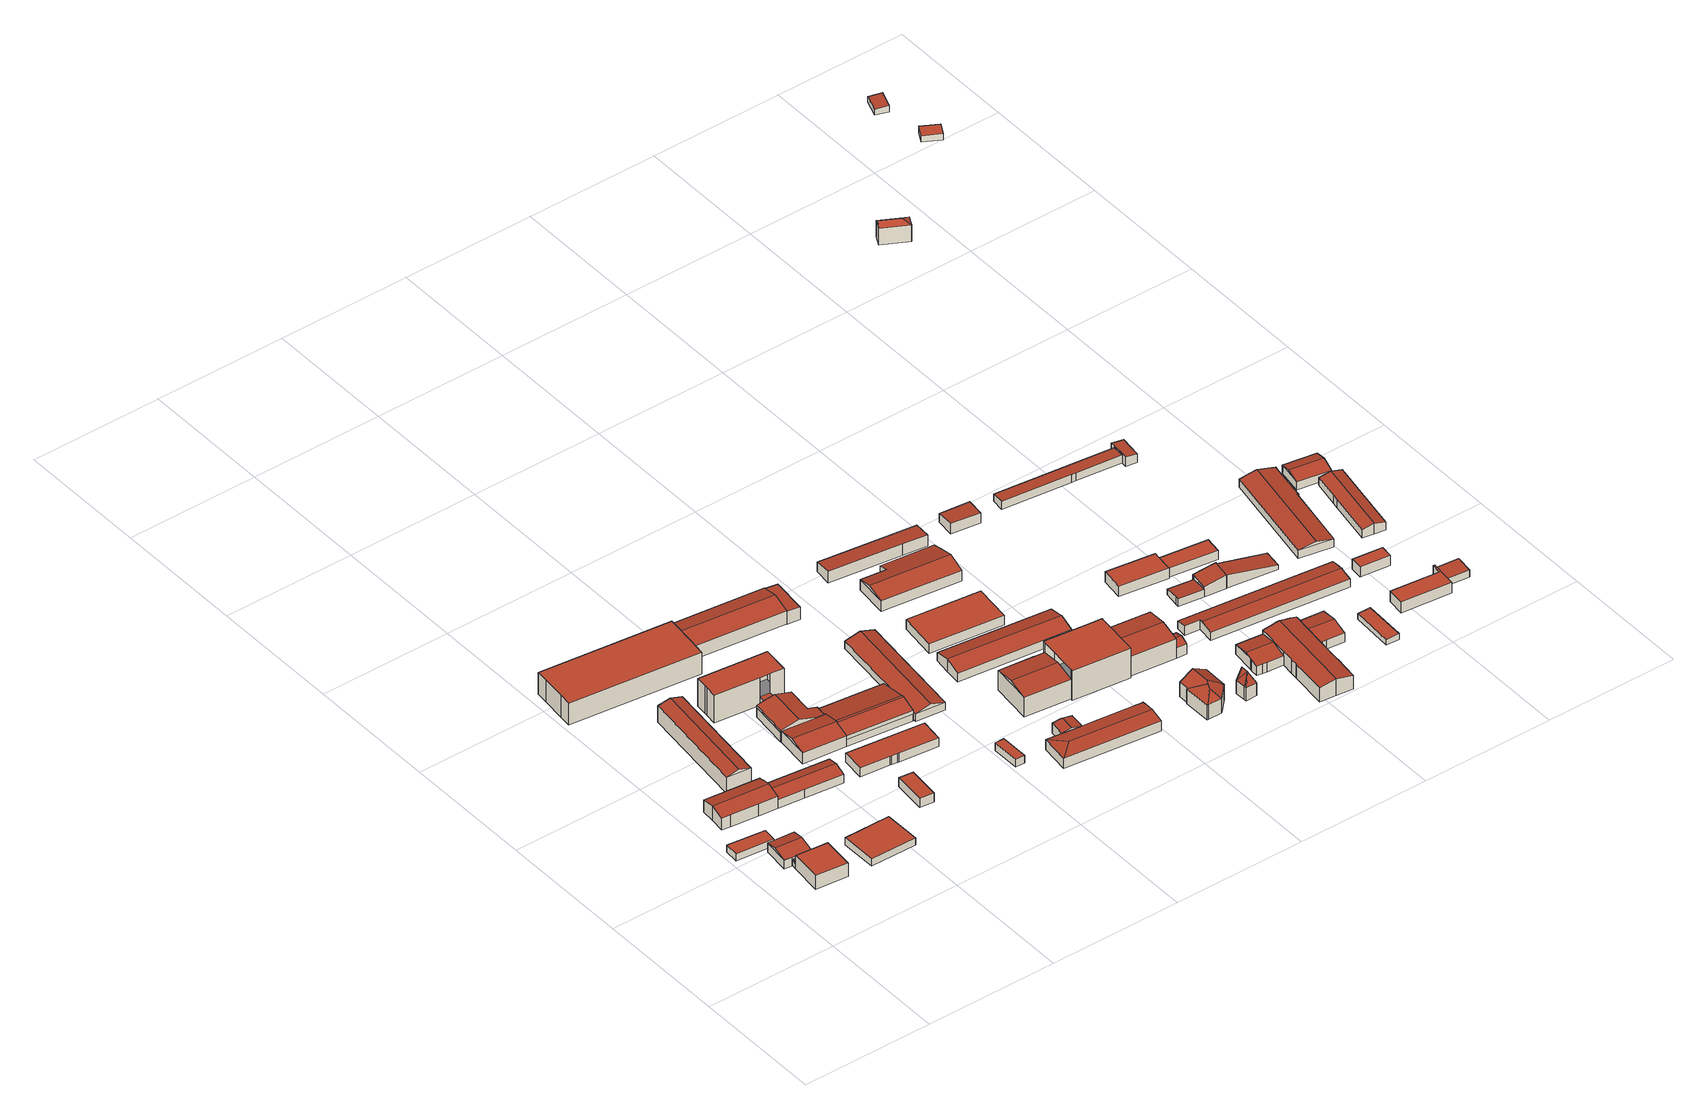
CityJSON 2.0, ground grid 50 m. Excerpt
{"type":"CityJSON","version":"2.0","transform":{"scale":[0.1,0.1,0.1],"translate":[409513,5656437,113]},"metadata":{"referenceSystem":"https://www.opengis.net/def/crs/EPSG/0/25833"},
"CityObjects":{
"building1":{"type":"Building","attributes":{"Dachtyp_tdc":"tdcPolyFlatRoof","Gemeindeschluessel":14612000,"Dachneigung":0,"QualitaetDacherkennung":76,"Geometrietyp2DReferenz":"3000","measuredHeight":2.91,"function":"31001_2000","roofType":"1000"},"geometry":[{"type":"Solid","lod":"2","boundaries":[[[[0,1,2,3]],[[1,4,5,2]],[[4,6,7,5]],[[6,0,3,7]],[[6,4,1,0]],[[3,2,5,7]]]],"semantics":{"surfaces":[{"type":"WallSurface"},{"type":"RoofSurface"},{"type":"GroundSurface"}],"values":[[0,0,0,0,1,2]]}}]},
"building2":{"type":"Building","attributes":{"Dachtyp_tdc":"tdcPolyFlatRoof","Gemeindeschluessel":14612000,"Dachneigung":0,"QualitaetDacherkennung":90,"Geometrietyp2DReferenz":"3000","measuredHeight":5.68,"function":"31001_2000","roofType":"1000"},"geometry":[{"type":"Solid","lod":"2","boundaries":[[[[8,9,10,11]],[[9,12,13,10]],[[12,14,15,13]],[[14,16,17,15]],[[16,8,11,17]],[[16,14,12,9,8]],[[11,10,13,15,17]]]],"semantics":{"surfaces":[{"type":"WallSurface"},{"type":"RoofSurface"},{"type":"GroundSurface"}],"values":[[0,0,0,0,0,1,2]]}}]},
"building3":{"type":"Building","attributes":{"Dachtyp_tdc":"tdcFreeFormRoof","Gemeindeschluessel":14612000,"Dachneigung":13.25,"QualitaetDacherkennung":85,"Geometrietyp2DReferenz":"3000","measuredHeight":4.83,"function":"31001_2000","roofType":"5000"},"geometry":[{"type":"Solid","lod":"2","boundaries":[[[[18,19,20,21]],[[19,22,23,20]],[[22,24,25,23]],[[24,26,27,25]],[[26,18,21,27]],[[28,29,30,31,18]],[[32,33,29,28]],[[24,33,32,26]],[[22,30,29,33,24]],[[26,32,28,18]],[[19,31,30,22]],[[18,31,19]],[[21,20,23,25,27]]]],"semantics":{"surfaces":[{"type":"WallSurface"},{"type":"RoofSurface"},{"type":"GroundSurface"}],"values":[[0,0,0,0,0,1,1,0,0,0,0,0,2]]}}]},
"building4":{"type":"Building","attributes":{"Dachtyp_tdc":"tdcFreeFormRoof","Gemeindeschluessel":14612000,"Dachneigung":64.39,"QualitaetDacherkennung":9,"Geometrietyp2DReferenz":"3000","measuredHeight":3,"function":"31001_2000","roofType":"5000"},"geometry":[{"type":"Solid","lod":"2","boundaries":[[[[34,35,13,36]],[[35,37,10,13]],[[37,38,39,10]],[[38,40,41,39]],[[40,34,36,41]],[[35,42,43,37]],[[42,34,40,38,43]],[[35,34,42]],[[38,37,43]],[[36,13,10,39,41]]]],"semantics":{"surfaces":[{"type":"WallSurface"},{"type":"RoofSurface"},{"type":"GroundSurface"}],"values":[[0,0,0,0,0,1,1,0,0,2]]}}]},
"building5":{"type":"Building","attributes":{"Dachtyp_tdc":"tdcPolyFlatRoof","Gemeindeschluessel":14612000,"Dachneigung":0,"QualitaetDacherkennung":25,"Geometrietyp2DReferenz":"3000","measuredHeight":3,"function":"31001_2000","roofType":"1000"},"geometry":[{"type":"Solid","lod":"2","boundaries":[[[[44,45,46,47]],[[45,48,49,46]],[[48,50,51,49]],[[50,44,47,51]],[[50,48,45,44]],[[47,46,49,51]]]],"semantics":{"surfaces":[{"type":"WallSurface"},{"type":"RoofSurface"},{"type":"GroundSurface"}],"values":[[0,0,0,0,1,2]]}}]},
"building6":{"type":"Building","attributes":{"Gemeindeschluessel":14612000,"Geometrietyp2DReferenz":"3000","function":"31001_2000","roofType":"9999"},"children":["building6-1","building6-2"]},
"building6-1":{"type":"BuildingPart","attributes":{"Dachtyp_tdc":"tdcGableRoof","Dachneigung":12.94,"QualitaetDacherkennung":92,"Geometrietyp2DReferenz":"3000","measuredHeight":6.08,"roofType":"3100"},"parents":["building6"],"geometry":[{"type":"MultiSurface","lod":"2","boundaries":[[[52,53,54,55]],[[53,56,57,54]],[[56,58,59,57]],[[58,60,61,59]],[[60,62,63,61]],[[62,64,65,66,63]],[[67,68,69,70,71]],[[68,52,55,69]],[[72,64,62,60,58,56]],[[56,53,52,68,67,72]],[[55,54,57,59,61,63,66,73,74,70,69]]],"semantics":{"surfaces":[{"type":"WallSurface"},{"type":"RoofSurface"},{"type":"GroundSurface"}],"values":[0,0,0,0,0,0,0,0,1,1,2]}}]},
"building6-2":{"type":"BuildingPart","attributes":{"Dachtyp_tdc":"tdcGableRoof","Dachneigung":14.27,"QualitaetDacherkennung":84,"Geometrietyp2DReferenz":"3000","measuredHeight":4.67,"roofType":"3100"},"parents":["building6"],"geometry":[{"type":"MultiSurface","lod":"2","boundaries":[[[65,75,76,66]],[[75,77,78,76]],[[77,79,80,78]],[[79,81,82,80]],[[81,71,70,82]],[[77,75,65,83,84]],[[84,71,81,79,77]],[[70,74,73,66,76,78,80,82]]],"semantics":{"surfaces":[{"type":"WallSurface"},{"type":"RoofSurface"},{"type":"GroundSurface"}],"values":[0,0,0,0,0,1,1,2]}}]},
"building7":{"type":"Building","attributes":{"Dachtyp_tdc":"tdcGableRoof","Gemeindeschluessel":14612000,"Dachneigung":14.82,"QualitaetDacherkennung":97,"Geometrietyp2DReferenz":"3000","measuredHeight":7.79,"function":"31001_2000","roofType":"3100"},"geometry":[{"type":"Solid","lod":"2","boundaries":[[[[85,86,87,88]],[[86,89,90,87]],[[89,91,92,90]],[[91,85,88,92]],[[89,86,93]],[[85,91,94]],[[86,85,94,93]],[[91,89,93,94]],[[88,87,90,92]]]],"semantics":{"surfaces":[{"type":"WallSurface"},{"type":"RoofSurface"},{"type":"GroundSurface"}],"values":[[0,0,0,0,0,0,1,1,2]]}}]},
"building8":{"type":"Building","attributes":{"Dachtyp_tdc":"tdcPolyFlatRoof","Gemeindeschluessel":14612000,"Dachneigung":0,"QualitaetDacherkennung":41,"Geometrietyp2DReferenz":"3000","measuredHeight":8.93,"function":"31001_2000","roofType":"1000"},"geometry":[{"type":"Solid","lod":"2","boundaries":[[[[95,96,97,98]],[[96,99,100,97]],[[99,101,102,100]],[[101,103,104,102]],[[103,105,106,104]],[[105,107,108,106]],[[107,95,98,108]],[[107,105,103,101,99,96,95]],[[98,97,100,102,104,106,108]]]],"semantics":{"surfaces":[{"type":"WallSurface"},{"type":"RoofSurface"},{"type":"GroundSurface"}],"values":[[0,0,0,0,0,0,0,1,2]]}}]},
"building9":{"type":"Building","attributes":{"Dachtyp_tdc":"tdcPolyFlatRoof","Gemeindeschluessel":14612000,"Dachneigung":0,"QualitaetDacherkennung":92,"Geometrietyp2DReferenz":"3000","measuredHeight":3.56,"function":"31001_2000","roofType":"1000"},"geometry":[{"type":"Solid","lod":"2","boundaries":[[[[109,110,111,112]],[[110,113,114,111]],[[113,115,116,114]],[[115,109,112,116]],[[115,113,110,109]],[[112,111,114,116]]]],"semantics":{"surfaces":[{"type":"WallSurface"},{"type":"RoofSurface"},{"type":"GroundSurface"}],"values":[[0,0,0,0,1,2]]}}]},
"building10":{"type":"Building","attributes":{"Gemeindeschluessel":14612000,"Geometrietyp2DReferenz":"3000","function":"31001_2000","roofType":"9999"},"children":["building10-1","building10-2"]},
"building10-1":{"type":"BuildingPart","attributes":{"Dachtyp_tdc":"tdcPolyFlatRoof","Dachneigung":0,"QualitaetDacherkennung":85,"Geometrietyp2DReferenz":"3000","measuredHeight":11.27,"roofType":"1000"},"parents":["building10"],"geometry":[{"type":"MultiSurface","lod":"2","boundaries":[[[117,118,119,120]],[[118,121,122,119]],[[121,123,124,122]],[[123,125,126,124]],[[125,127,128,126]],[[127,129,130,128]],[[129,131,132,130]],[[131,133,134,135,132]],[[136,117,120,137,138]],[[136,133,131,129,127,125,123,121,118,117]],[[120,119,122,124,126,128,130,132,135,137]]],"semantics":{"surfaces":[{"type":"WallSurface"},{"type":"RoofSurface"},{"type":"GroundSurface"}],"values":[0,0,0,0,0,0,0,0,0,1,2]}}]},
"building10-2":{"type":"BuildingPart","attributes":{"Dachtyp_tdc":"tdcPolyFlatRoof","Dachneigung":2.58,"QualitaetDacherkennung":65,"Geometrietyp2DReferenz":"3000","measuredHeight":3.53,"roofType":"2100"},"parents":["building10"],"geometry":[{"type":"MultiSurface","lod":"2","boundaries":[[[134,139,140,135]],[[139,141,142,140]],[[141,138,137,142]],[[141,139,134,138]],[[137,135,140,142]]],"semantics":{"surfaces":[{"type":"WallSurface"},{"type":"RoofSurface"},{"type":"GroundSurface"}],"values":[0,0,0,1,2]}}]},
"building11":{"type":"Building","attributes":{"Dachtyp_tdc":"tdcFreeFormRoof","Gemeindeschluessel":14612000,"Dachneigung":14.9,"QualitaetDacherkennung":87,"Geometrietyp2DReferenz":"3000","measuredHeight":6.3,"function":"31001_2000","roofType":"5000"},"geometry":[{"type":"Solid","lod":"2","boundaries":[[[[143,144,145,146]],[[144,147,148,145]],[[147,149,150,148]],[[149,151,152,150]],[[151,153,154,152]],[[153,155,156,154]],[[155,157,158,156]],[[157,159,160,158]],[[159,161,162,160]],[[161,143,146,162]],[[163,164,165,166,167,168]],[[169,170,163,168,171,155,153,172]],[[149,169,172,151]],[[151,172,153]],[[155,171,157]],[[157,171,168,167,159]],[[147,170,169,149]],[[144,164,163,170,147]],[[159,167,166,161]],[[161,166,165,143]],[[143,165,164,144]],[[146,145,148,150,152,154,156,158,160,162]]]],"semantics":{"surfaces":[{"type":"WallSurface"},{"type":"RoofSurface"},{"type":"GroundSurface"}],"values":[[0,0,0,0,0,0,0,0,0,0,1,1,0,0,0,0,0,0,0,0,0,2]]}}]},
"building12":{"type":"Building","attributes":{"Dachtyp_tdc":"tdcPolyFlatRoof","Gemeindeschluessel":14612000,"Dachneigung":0,"QualitaetDacherkennung":89,"Geometrietyp2DReferenz":"3000","measuredHeight":3.55,"function":"31001_2000","roofType":"1000"},"geometry":[{"type":"Solid","lod":"2","boundaries":[[[[173,174,175,176]],[[174,177,178,175]],[[177,179,180,178]],[[179,181,182,180]],[[181,183,184,182]],[[183,185,186,184]],[[185,187,188,186]],[[187,173,176,188]],[[187,185,183,181,179,177,174,173]],[[176,175,178,180,182,184,186,188]]]],"semantics":{"surfaces":[{"type":"WallSurface"},{"type":"RoofSurface"},{"type":"GroundSurface"}],"values":[[0,0,0,0,0,0,0,0,1,2]]}}]},
"building13":{"type":"Building","attributes":{"Gemeindeschluessel":14612000,"Geometrietyp2DReferenz":"3000","function":"31001_2000","roofType":"9999"},"children":["building13-1","building13-2"]},
"building13-1":{"type":"BuildingPart","attributes":{"Dachtyp_tdc":"tdcCutGableRoof","Dachneigung":14.07,"QualitaetDacherkennung":93,"Geometrietyp2DReferenz":"3000","measuredHeight":5.88,"roofType":"9999"},"parents":["building13"],"geometry":[{"type":"MultiSurface","lod":"2","boundaries":[[[189,190,154,156]],[[190,191,192,154]],[[190,193,194,195,196,191]],[[197,198,199,200,201]],[[202,196,195,199,198]],[[203,197,201,204]],[[191,196,202,198,197,203]],[[189,193,190]],[[192,205,206,156,154]],[[191,203,205,192]],[[203,204,206,205]]],"semantics":{"surfaces":[{"type":"WallSurface"},{"type":"RoofSurface"},{"type":"GroundSurface"}],"values":[0,0,1,1,1,0,0,0,2,0,0]}}]},
"building13-2":{"type":"BuildingPart","attributes":{"Dachtyp_tdc":"tdcGableRoof","Dachneigung":12.72,"QualitaetDacherkennung":88,"Geometrietyp2DReferenz":"3000","measuredHeight":6.04,"roofType":"3100"},"parents":["building13"],"geometry":[{"type":"MultiSurface","lod":"2","boundaries":[[[207,208,193,189,156,158]],[[209,210,206,204,201]],[[209,211,160,210]],[[211,207,158,160]],[[212,213,214,215,216]],[[209,201,216,215]],[[211,214,213,207]],[[209,215,214,211]],[[207,213,212,208]],[[158,156,206,210,160]]],"semantics":{"surfaces":[{"type":"WallSurface"},{"type":"RoofSurface"},{"type":"GroundSurface"}],"values":[0,0,0,0,1,1,0,0,0,2]}}]},
"building14":{"type":"Building","attributes":{"Dachtyp_tdc":"tdcPolyFlatRoof","Gemeindeschluessel":14612000,"Dachneigung":0,"QualitaetDacherkennung":0,"Geometrietyp2DReferenz":"3000","BezugspunktDach":"2000","measuredHeight":3,"function":"31001_9998"},"geometry":[{"type":"MultiSurface","lod":"2","boundaries":[[[217,218,219,220]],[[218,217,221,222]],[[217,220,223,221]],[[220,219,224,223]],[[219,218,222,224]],[[223,224,222,221]]],"semantics":{"surfaces":[{"type":"RoofSurface"},{"type":"WallSurface"},{"type":"GroundSurface"}],"values":[0,1,1,1,1,2]}}]},
"building15":{"type":"Building","attributes":{"Dachtyp_tdc":"tdcFreeFormRoof","Gemeindeschluessel":14612000,"Dachneigung":15.33,"QualitaetDacherkennung":77,"Geometrietyp2DReferenz":"3000","measuredHeight":7.24,"function":"31001_2000","roofType":"5000"},"geometry":[{"type":"Solid","lod":"2","boundaries":[[[[225,226,227,228]],[[226,229,230,227]],[[229,231,232,230]],[[231,233,234,232]],[[233,225,228,234]],[[235,236,233,231]],[[229,226,237,236,235]],[[225,237,226]],[[233,236,237,225]],[[229,235,231]],[[228,227,230,232,234]]]],"semantics":{"surfaces":[{"type":"WallSurface"},{"type":"RoofSurface"},{"type":"GroundSurface"}],"values":[[0,0,0,0,0,1,1,0,0,0,2]]}}]},
"building16":{"type":"Building","attributes":{"Dachtyp_tdc":"tdcGableRoof","Gemeindeschluessel":14612000,"Dachneigung":15.91,"QualitaetDacherkennung":93,"Geometrietyp2DReferenz":"3000","measuredHeight":4.65,"function":"31001_2000","roofType":"3100"},"geometry":[{"type":"Solid","lod":"2","boundaries":[[[[238,239,240,241]],[[239,242,243,240]],[[242,244,245,243]],[[244,238,241,245]],[[242,239,246]],[[238,244,247]],[[239,238,247,246]],[[244,242,246,247]],[[241,240,243,245]]]],"semantics":{"surfaces":[{"type":"WallSurface"},{"type":"RoofSurface"},{"type":"GroundSurface"}],"values":[[0,0,0,0,0,0,1,1,2]]}}]},
"building17":{"type":"Building","attributes":{"Dachtyp_tdc":"tdcFreeFormRoof","Gemeindeschluessel":14612000,"Dachneigung":10.36,"QualitaetDacherkennung":75,"Geometrietyp2DReferenz":"3000","measuredHeight":4.73,"function":"31001_9998","roofType":"5000"},"geometry":[{"type":"Solid","lod":"2","boundaries":[[[[248,249,250,251]],[[249,252,253,250]],[[252,254,255,253]],[[254,256,257,255]],[[256,258,259,257]],[[258,260,261,259]],[[260,262,263,261]],[[262,264,265,263]],[[264,248,251,265]],[[266,267,252,249,248]],[[262,260,258,256,254,267,266,264]],[[254,252,267]],[[248,264,266]],[[251,250,253,255,257,259,261,263,265]]]],"semantics":{"surfaces":[{"type":"WallSurface"},{"type":"RoofSurface"},{"type":"GroundSurface"}],"values":[[0,0,0,0,0,0,0,0,0,1,1,0,0,2]]}}]},
"building18":{"type":"Building","attributes":{"Dachtyp_tdc":"tdcPolyFlatRoof","Gemeindeschluessel":14612000,"Dachneigung":2.95,"QualitaetDacherkennung":85,"Geometrietyp2DReferenz":"3000","measuredHeight":5.22,"function":"31001_2000","roofType":"2100"},"geometry":[{"type":"Solid","lod":"2","boundaries":[[[[268,269,270,271]],[[269,272,273,270]],[[272,274,275,273]],[[274,268,271,275]],[[274,272,269,268]],[[271,270,273,275]]]],"semantics":{"surfaces":[{"type":"WallSurface"},{"type":"RoofSurface"},{"type":"GroundSurface"}],"values":[[0,0,0,0,1,2]]}}]},
"building19":{"type":"Building","attributes":{"Dachtyp_tdc":"tdcFreeFormRoof","Gemeindeschluessel":14612000,"Dachneigung":10.04,"QualitaetDacherkennung":85,"Geometrietyp2DReferenz":"3000","measuredHeight":5.02,"function":"31001_9998","roofType":"5000"},"geometry":[{"type":"Solid","lod":"2","boundaries":[[[[276,277,278,279]],[[277,280,281,278]],[[280,282,283,281]],[[282,284,285,283]],[[284,286,287,285]],[[286,288,289,287]],[[288,290,291,289]],[[290,292,293,291]],[[294,292,295]],[[296,295,292]],[[292,290,296]],[[296,288,297,295]],[[286,284,282,280,277,276,298,299,264,248,294,295,297]],[[292,294,248,300]],[[300,248,264]],[[288,296,290]],[[286,297,288]],[[293,301,302,303,304,279,278,281,283,285,287,289,291]],[[292,300,301,293]],[[300,264,302,301]],[[264,299,303,302]],[[299,298,304,303]],[[298,276,279,304]]]],"semantics":{"surfaces":[{"type":"WallSurface"},{"type":"RoofSurface"},{"type":"GroundSurface"}],"values":[[0,0,0,0,0,0,0,0,1,1,1,1,1,0,0,0,0,2,0,0,0,0,0]]}}]},
"building20":{"type":"Building","attributes":{"Dachtyp_tdc":"tdcPolyFlatRoof","Gemeindeschluessel":14612000,"Dachneigung":0,"QualitaetDacherkennung":45,"Geometrietyp2DReferenz":"3000","measuredHeight":3.9,"function":"31001_2000","roofType":"1000"},"geometry":[{"type":"Solid","lod":"2","boundaries":[[[[305,306,307,308]],[[305,309,310,306]],[[307,311,312,308]],[[306,310,311,307]],[[310,309,312,311]],[[309,305,308,312]]]],"semantics":{"surfaces":[{"type":"WallSurface"},{"type":"RoofSurface"},{"type":"GroundSurface"}],"values":[[0,1,2,0,0,0]]}}]},
"building21":{"type":"Building","attributes":{"Dachtyp_tdc":"tdcGableRoof","Gemeindeschluessel":14612000,"Dachneigung":14.48,"QualitaetDacherkennung":93,"Geometrietyp2DReferenz":"3000","measuredHeight":4.97,"function":"31001_2000","roofType":"3100"},"geometry":[{"type":"Solid","lod":"2","boundaries":[[[[313,314,315,316]],[[314,317,318,315]],[[317,319,320,318]],[[319,321,322,320]],[[321,323,324,322]],[[323,325,326,324]],[[325,313,316,326]],[[321,319,317,314,313]],[[313,325,323,321]],[[316,315,318,320,322,324,326]]]],"semantics":{"surfaces":[{"type":"WallSurface"},{"type":"RoofSurface"},{"type":"GroundSurface"}],"values":[[0,0,0,0,0,0,0,1,1,2]]}}]},
"building22":{"type":"Building","attributes":{"Gemeindeschluessel":14612000,"Geometrietyp2DReferenz":"3000","function":"31001_2000","roofType":"9999"},"children":["building22-1","building22-2","building22-3","building22-4"]},
"building22-1":{"type":"BuildingPart","attributes":{"Dachtyp_tdc":"tdcGableRoof","Dachneigung":10,"QualitaetDacherkennung":91,"Geometrietyp2DReferenz":"3000","measuredHeight":9.44,"roofType":"3100"},"parents":["building22"],"geometry":[{"type":"MultiSurface","lod":"2","boundaries":[[[327,328,329,330]],[[328,331,329]],[[332,333,334,335,336]],[[337,327,330,338]],[[337,339,340,327]],[[332,341,340,339,333]],[[327,340,341,328]],[[328,341,332]],[[330,329,335,334,338]]],"semantics":{"surfaces":[{"type":"WallSurface"},{"type":"RoofSurface"},{"type":"GroundSurface"}],"values":[0,0,0,0,1,1,0,0,2]}}]},
"building22-2":{"type":"BuildingPart","attributes":{"Dachtyp_tdc":"tdcGableRoof","Dachneigung":17.34,"QualitaetDacherkennung":80,"Geometrietyp2DReferenz":"3000","measuredHeight":5.27,"roofType":"3100"},"parents":["building22"],"geometry":[{"type":"MultiSurface","lod":"2","boundaries":[[[331,342,343,329]],[[342,344,345,343]],[[344,336,335,345]],[[344,342,346]],[[342,331,347,346]],[[336,344,346,347]],[[329,343,345,335]]],"semantics":{"surfaces":[{"type":"WallSurface"},{"type":"RoofSurface"},{"type":"GroundSurface"}],"values":[0,0,0,0,1,1,2]}}]},
"building22-3":{"type":"BuildingPart","attributes":{"Dachtyp_tdc":"tdcGableRoof","Dachneigung":10,"QualitaetDacherkennung":91,"Geometrietyp2DReferenz":"3000","measuredHeight":9.43,"roofType":"3100"},"parents":["building22"],"geometry":[{"type":"MultiSurface","lod":"2","boundaries":[[[348,349,350,351]],[[349,352,353,350]],[[352,354,355,353]],[[354,356,357,355]],[[356,358,359,357]],[[358,360,361,359]],[[360,362,363,361]],[[360,358,356,354,352,364,365,362]],[[348,365,364,349]],[[349,364,352]],[[363,351,350,353,355,357,359,361]]],"semantics":{"surfaces":[{"type":"WallSurface"},{"type":"RoofSurface"},{"type":"GroundSurface"}],"values":[0,0,0,0,0,0,0,1,1,0,2]}}]},
"building22-4":{"type":"BuildingPart","attributes":{"Dachtyp_tdc":"tdcPolyFlatRoof","Dachneigung":0,"QualitaetDacherkennung":82,"Geometrietyp2DReferenz":"3000","measuredHeight":12.12,"roofType":"1000"},"parents":["building22"],"geometry":[{"type":"MultiSurface","lod":"2","boundaries":[[[366,367,368,369]],[[367,370,351,368]],[[370,348,351]],[[371,372,373,363,362]],[[372,374,375,373]],[[374,376,377,375]],[[376,378,379,377]],[[378,380,381,379]],[[380,382,337,338,381]],[[380,378,376,374,372,371,370,367,366,383,382]],[[338,334,369,368,351,363,373,375,377,379,381]],[[383,334,333]],[[383,366,369,334]]],"semantics":{"surfaces":[{"type":"WallSurface"},{"type":"RoofSurface"},{"type":"GroundSurface"}],"values":[0,0,0,0,0,0,0,0,0,1,2,0,0]}}]},
"building23":{"type":"Building","attributes":{"Dachtyp_tdc":"tdcFreeFormRoof","Gemeindeschluessel":14612000,"Dachneigung":17.05,"QualitaetDacherkennung":92,"Geometrietyp2DReferenz":"3000","measuredHeight":6.13,"function":"31001_2000","roofType":"5000"},"geometry":[{"type":"Solid","lod":"2","boundaries":[[[[384,385,386,387]],[[385,388,389,390]],[[384,391,392,393,394,389,388]],[[394,390,389]],[[385,384,388]],[[386,395,396,397,398,399,387]],[[385,390,395,386]],[[390,394,396,395]],[[394,393,397,396]],[[393,392,398,397]],[[392,391,399,398]],[[391,384,387,399]]]],"semantics":{"surfaces":[{"type":"WallSurface"},{"type":"RoofSurface"},{"type":"GroundSurface"}],"values":[[0,1,1,0,0,2,0,0,0,0,0,0]]}}]},
"building24":{"type":"Building","attributes":{"Dachtyp_tdc":"tdcPolyFlatRoof","Gemeindeschluessel":14612000,"Dachneigung":6.2,"QualitaetDacherkennung":88,"Geometrietyp2DReferenz":"3000","measuredHeight":4.54,"function":"31001_2000","roofType":"2100"},"geometry":[{"type":"Solid","lod":"2","boundaries":[[[[400,401,402,403]],[[401,404,405,402]],[[404,406,407,405]],[[406,408,409,407]],[[408,410,411,409]],[[410,400,403,411]],[[410,408,406,404,401,400]],[[403,402,405,407,409,411]]]],"semantics":{"surfaces":[{"type":"WallSurface"},{"type":"RoofSurface"},{"type":"GroundSurface"}],"values":[[0,0,0,0,0,0,1,2]]}}]},
"building25":{"type":"Building","attributes":{"Dachtyp_tdc":"tdcFreeFormRoof","Gemeindeschluessel":14612000,"Dachneigung":29.77,"QualitaetDacherkennung":74,"Geometrietyp2DReferenz":"3000","measuredHeight":8.99,"function":"31001_2000","roofType":"5000"},"geometry":[{"type":"Solid","lod":"2","boundaries":[[[[412,413,414,415]],[[413,416,417,414]],[[416,418,419,417]],[[418,420,421,419]],[[420,422,423,421]],[[422,424,425,423]],[[424,426,427,425]],[[426,428,429,427]],[[428,412,415,429]],[[430,431,432,433,434,428,426]],[[430,426,424]],[[435,431,430,424,422]],[[435,422,420]],[[432,431,435,420,418]],[[433,432,418,416]],[[436,434,433,416,413]],[[436,413,412]],[[434,436,412,428]],[[415,414,417,419,421,423,425,427,429]]]],"semantics":{"surfaces":[{"type":"WallSurface"},{"type":"RoofSurface"},{"type":"GroundSurface"}],"values":[[0,0,0,0,0,0,0,0,0,1,1,1,0,1,1,1,1,1,2]]}}]},
"building26":{"type":"Building","attributes":{"Dachtyp_tdc":"tdcFreeFormRoof","Gemeindeschluessel":14612000,"Dachneigung":64.44,"QualitaetDacherkennung":8,"Geometrietyp2DReferenz":"3000","measuredHeight":9.71,"function":"31001_2000","roofType":"5000"},"geometry":[{"type":"Solid","lod":"2","boundaries":[[[[437,438,439,440]],[[438,441,442,439]],[[441,443,444,442]],[[443,445,446,444]],[[445,437,440,446]],[[447,448,445,443]],[[447,443,441]],[[441,448,447]],[[438,448,441]],[[448,438,437]],[[448,437,445]],[[440,439,442,444,446]]]],"semantics":{"surfaces":[{"type":"WallSurface"},{"type":"RoofSurface"},{"type":"GroundSurface"}],"values":[[0,0,0,0,0,1,0,1,1,1,1,2]]}}]},
"building27":{"type":"Building","attributes":{"Dachtyp_tdc":"tdcFreeFormRoof","Gemeindeschluessel":14612000,"Dachneigung":11.23,"QualitaetDacherkennung":86,"Geometrietyp2DReferenz":"3000","measuredHeight":5.13,"function":"31001_2000","roofType":"5000"},"geometry":[{"type":"Solid","lod":"2","boundaries":[[[[449,450,451,452]],[[450,453,454,451]],[[453,455,456,454]],[[455,457,458,456]],[[457,459,460,458]],[[459,461,462,460]],[[461,463,464,462]],[[463,449,452,464]],[[455,453,450,465,466,461,459,457]],[[465,449,463,466]],[[463,461,466]],[[450,449,465]],[[452,451,454,456,458,460,462,464]]]],"semantics":{"surfaces":[{"type":"WallSurface"},{"type":"RoofSurface"},{"type":"GroundSurface"}],"values":[[0,0,0,0,0,0,0,0,1,1,0,0,2]]}}]},
"building28":{"type":"Building","attributes":{"Dachtyp_tdc":"tdcPolyFlatRoof","Gemeindeschluessel":14612000,"Dachneigung":6.3,"QualitaetDacherkennung":79,"Geometrietyp2DReferenz":"3000","measuredHeight":4.25,"function":"31001_2000","roofType":"2100"},"geometry":[{"type":"Solid","lod":"2","boundaries":[[[[467,468,469,470]],[[468,471,472,469]],[[471,473,474,472]],[[473,467,470,474]],[[473,471,468,467]],[[470,469,472,474]]]],"semantics":{"surfaces":[{"type":"WallSurface"},{"type":"RoofSurface"},{"type":"GroundSurface"}],"values":[[0,0,0,0,1,2]]}}]},
"building29":{"type":"Building","attributes":{"Dachtyp_tdc":"tdcGableRoof","Gemeindeschluessel":14612000,"Dachneigung":10.52,"QualitaetDacherkennung":92,"Geometrietyp2DReferenz":"3000","measuredHeight":6.72,"function":"31001_2000","roofType":"3100"},"geometry":[{"type":"Solid","lod":"2","boundaries":[[[[475,476,477,478]],[[476,479,480,477]],[[479,481,482,480]],[[481,483,484,482]],[[483,485,486,484]],[[485,487,488,486]],[[487,489,490,488]],[[489,491,492,490]],[[491,493,494,492]],[[493,495,496,494]],[[495,497,498,496]],[[497,499,500,498]],[[499,501,502,500]],[[501,503,451,502]],[[503,504,452,451]],[[504,505,506,452]],[[505,507,508,506]],[[507,509,510,508]],[[509,511,512,510]],[[511,513,514,512]],[[513,475,478,514]],[[509,507,505,504,503,501,499,497,495,493,491]],[[491,489,487,485,483,481,479,476,475,513,511,509]],[[478,477,480,482,484,486,488,490,492,494,496,498,500,502,451,452,506,508,510,512,514]]]],"semantics":{"surfaces":[{"type":"WallSurface"},{"type":"RoofSurface"},{"type":"GroundSurface"}],"values":[[0,0,0,0,0,0,0,0,0,0,0,0,0,0,0,0,0,0,0,0,0,1,1,2]]}}]},
"building30":{"type":"Building","attributes":{"Dachtyp_tdc":"tdcPolyFlatRoof","Gemeindeschluessel":14612000,"Dachneigung":0,"QualitaetDacherkennung":80,"Geometrietyp2DReferenz":"3000","measuredHeight":4.19,"function":"31001_2000","roofType":"1000"},"geometry":[{"type":"Solid","lod":"2","boundaries":[[[[515,516,517,518]],[[516,519,520,517]],[[519,521,522,520]],[[521,523,524,522]],[[523,525,526,524]],[[525,527,528,526]],[[527,515,518,528]],[[527,525,523,521,519,516,515]],[[518,517,520,522,524,526,528]]]],"semantics":{"surfaces":[{"type":"WallSurface"},{"type":"RoofSurface"},{"type":"GroundSurface"}],"values":[[0,0,0,0,0,0,0,1,2]]}}]},
"building31":{"type":"Building","attributes":{"Dachtyp_tdc":"tdcGableRoof","Gemeindeschluessel":14612000,"Dachneigung":11.44,"QualitaetDacherkennung":71,"Geometrietyp2DReferenz":"3000","measuredHeight":5.09,"function":"31001_2000","roofType":"3100"},"geometry":[{"type":"Solid","lod":"2","boundaries":[[[[529,530,531,532]],[[530,533,534,531]],[[533,535,536,534]],[[535,537,538,536]],[[537,539,540,538]],[[539,541,542,540]],[[541,543,544,542]],[[543,529,532,544]],[[539,537,535,533]],[[533,530,529,543,541,539]],[[532,531,534,536,538,540,542,544]]]],"semantics":{"surfaces":[{"type":"WallSurface"},{"type":"RoofSurface"},{"type":"GroundSurface"}],"values":[[0,0,0,0,0,0,0,0,1,1,2]]}}]},
"building32":{"type":"Building","attributes":{"Dachtyp_tdc":"tdcFreeFormRoof","Gemeindeschluessel":14612000,"Dachneigung":10.03,"QualitaetDacherkennung":91,"Geometrietyp2DReferenz":"3000","measuredHeight":4.12,"function":"31001_2000","roofType":"5000"},"geometry":[{"type":"Solid","lod":"2","boundaries":[[[[545,546,547,548]],[[546,549,550,547]],[[549,551,552,550]],[[551,553,554,552]],[[553,555,556,554]],[[555,557,558,556]],[[557,559,560,558]],[[559,561,562,560]],[[561,563,564,562]],[[563,545,548,564]],[[549,565,566,559,557,555,553,551]],[[563,561,566,565,546,545]],[[549,546,565]],[[561,559,566]],[[548,547,550,552,554,556,558,560,562,564]]]],"semantics":{"surfaces":[{"type":"WallSurface"},{"type":"RoofSurface"},{"type":"GroundSurface"}],"values":[[0,0,0,0,0,0,0,0,0,0,1,1,0,0,2]]}}]},
"building33":{"type":"Building","attributes":{"Gemeindeschluessel":14612000,"Geometrietyp2DReferenz":"3000","function":"31001_2000","roofType":"9999"},"children":["building33-1","building33-2"]},
"building33-1":{"type":"BuildingPart","attributes":{"Dachtyp_tdc":"tdcPolyFlatRoof","Dachneigung":7.05,"QualitaetDacherkennung":88,"Geometrietyp2DReferenz":"3000","measuredHeight":3.14,"roofType":"2100"},"parents":["building33"],"geometry":[{"type":"MultiSurface","lod":"2","boundaries":[[[567,568,569,570]],[[568,571,572,569]],[[571,573,574,572]],[[573,575,576,574]],[[575,573,571,568,567]],[[570,569,572,574,576]]],"semantics":{"surfaces":[{"type":"WallSurface"},{"type":"RoofSurface"},{"type":"GroundSurface"}],"values":[0,0,0,0,1,2]}}]},
"building33-2":{"type":"BuildingPart","attributes":{"Dachtyp_tdc":"tdcGableRoof","Dachneigung":10.48,"QualitaetDacherkennung":13,"Geometrietyp2DReferenz":"3000","measuredHeight":5.5,"roofType":"3100"},"parents":["building33"],"geometry":[{"type":"MultiSurface","lod":"2","boundaries":[[[577,578,579,576]],[[578,580,581,579]],[[580,582,583,581]],[[582,584,585,583]],[[584,586,587,585]],[[586,588,589,587]],[[588,590,591,589]],[[590,592,593,591]],[[592,594,567,570,593]],[[577,576,575]],[[592,590,588,586,584,582,580]],[[580,578,577,594,592]],[[579,581,583,585,587,589,591,593,570,576]]],"semantics":{"surfaces":[{"type":"WallSurface"},{"type":"RoofSurface"},{"type":"GroundSurface"}],"values":[0,0,0,0,0,0,0,0,0,0,1,1,2]}}]},
"building34":{"type":"Building","attributes":{"Dachtyp_tdc":"tdcPolyFlatRoof","Gemeindeschluessel":14612000,"Dachneigung":0,"QualitaetDacherkennung":86,"Geometrietyp2DReferenz":"3000","measuredHeight":3.73,"function":"31001_2000","roofType":"1000"},"geometry":[{"type":"Solid","lod":"2","boundaries":[[[[595,596,526,528]],[[596,597,598,526]],[[597,599,600,598]],[[599,595,528,600]],[[599,597,596,595]],[[528,526,598,600]]]],"semantics":{"surfaces":[{"type":"WallSurface"},{"type":"RoofSurface"},{"type":"GroundSurface"}],"values":[[0,0,0,0,1,2]]}}]},
"building35":{"type":"Building","attributes":{"Dachtyp_tdc":"tdcPolyFlatRoof","Gemeindeschluessel":14612000,"Dachneigung":2.75,"QualitaetDacherkennung":87,"Geometrietyp2DReferenz":"3000","measuredHeight":2.49,"function":"31001_2000","roofType":"2100"},"geometry":[{"type":"Solid","lod":"2","boundaries":[[[[601,602,603,604]],[[602,605,606,603]],[[605,607,608,606]],[[607,601,604,608]],[[607,605,602,601]],[[604,603,606,608]]]],"semantics":{"surfaces":[{"type":"WallSurface"},{"type":"RoofSurface"},{"type":"GroundSurface"}],"values":[[0,0,0,0,1,2]]}}]},
"building36":{"type":"Building","attributes":{"Dachtyp_tdc":"tdcPolyFlatRoof","Gemeindeschluessel":14612000,"Dachneigung":2.88,"QualitaetDacherkennung":76,"Geometrietyp2DReferenz":"3000","measuredHeight":3.15,"function":"31001_2000","roofType":"2100"},"geometry":[{"type":"Solid","lod":"2","boundaries":[[[[609,610,611,612]],[[610,613,614,611]],[[613,615,616,614]],[[615,617,618,616]],[[617,619,620,618]],[[619,609,612,620]],[[619,617,615,613,610,609]],[[612,611,614,616,618,620]]]],"semantics":{"surfaces":[{"type":"WallSurface"},{"type":"RoofSurface"},{"type":"GroundSurface"}],"values":[[0,0,0,0,0,0,1,2]]}}]},
"building37":{"type":"Building","attributes":{"Dachtyp_tdc":"tdcPolyFlatRoof","Gemeindeschluessel":14612000,"Dachneigung":5.43,"QualitaetDacherkennung":91,"Geometrietyp2DReferenz":"3000","measuredHeight":3.93,"function":"31001_2000","roofType":"2100"},"geometry":[{"type":"Solid","lod":"2","boundaries":[[[[621,622,623,624]],[[622,625,626,623]],[[625,627,628,626]],[[627,629,630,628]],[[629,631,632,630]],[[631,621,624,632]],[[631,629,627,625,622,621]],[[624,623,626,628,630,632]]]],"semantics":{"surfaces":[{"type":"WallSurface"},{"type":"RoofSurface"},{"type":"GroundSurface"}],"values":[[0,0,0,0,0,0,1,2]]}}]},
"building38":{"type":"Building","attributes":{"Dachtyp_tdc":"tdcPolyFlatRoof","Gemeindeschluessel":14612000,"Dachneigung":0,"QualitaetDacherkennung":83,"Geometrietyp2DReferenz":"3000","measuredHeight":4.08,"function":"31001_2000","roofType":"1000"},"geometry":[{"type":"Solid","lod":"2","boundaries":[[[[633,634,635,636]],[[634,637,638,635]],[[637,639,640,638]],[[639,633,636,640]],[[639,637,634,633]],[[636,635,638,640]]]],"semantics":{"surfaces":[{"type":"WallSurface"},{"type":"RoofSurface"},{"type":"GroundSurface"}],"values":[[0,0,0,0,1,2]]}}]},
"building39":{"type":"Building","attributes":{"Gemeindeschluessel":14612000,"Geometrietyp2DReferenz":"3000","function":"31001_2000","roofType":"9999"},"children":["building39-1","building39-2"]},
"building39-1":{"type":"BuildingPart","attributes":{"Dachtyp_tdc":"tdcPolyFlatRoof","Dachneigung":0,"QualitaetDacherkennung":61,"Geometrietyp2DReferenz":"3000","measuredHeight":4.46,"roofType":"1000"},"parents":["building39"],"geometry":[{"type":"MultiSurface","lod":"2","boundaries":[[[641,642,643,644]],[[642,645,646,643]],[[645,647,648,646]],[[647,649,650,651,648]],[[652,653,654,655,656]],[[653,641,644,654]],[[653,652,649,647,645,642,641]],[[644,643,646,648,651,655,654]]],"semantics":{"surfaces":[{"type":"WallSurface"},{"type":"RoofSurface"},{"type":"GroundSurface"}],"values":[0,0,0,0,0,0,1,2]}}]},
"building39-2":{"type":"BuildingPart","attributes":{"Dachtyp_tdc":"tdcPolyFlatRoof","Dachneigung":3.37,"QualitaetDacherkennung":88,"Geometrietyp2DReferenz":"3000","measuredHeight":3.19,"roofType":"2100"},"parents":["building39"],"geometry":[{"type":"MultiSurface","lod":"2","boundaries":[[[650,657,658,651]],[[657,659,660,658]],[[659,656,655,660]],[[659,657,650,656]],[[655,651,658,660]]],"semantics":{"surfaces":[{"type":"WallSurface"},{"type":"RoofSurface"},{"type":"GroundSurface"}],"values":[0,0,0,1,2]}}]},
"building40":{"type":"Building","attributes":{"Dachtyp_tdc":"tdcFreeFormRoof","Gemeindeschluessel":14612000,"Dachneigung":12.08,"QualitaetDacherkennung":62,"Geometrietyp2DReferenz":"3000","measuredHeight":4.63,"function":"31001_2000","roofType":"5000"},"geometry":[{"type":"Solid","lod":"2","boundaries":[[[[661,662,663,664]],[[662,665,666,663]],[[665,667,668,666]],[[667,669,670,668]],[[669,671,672,670]],[[671,673,674,672]],[[673,675,676,674]],[[675,677,678,676]],[[677,661,664,678]],[[679,680,662,661]],[[673,671,669,667,665,680,679,677,675]],[[665,662,680]],[[661,677,679]],[[664,663,666,668,670,672,674,676,678]]]],"semantics":{"surfaces":[{"type":"WallSurface"},{"type":"RoofSurface"},{"type":"GroundSurface"}],"values":[[0,0,0,0,0,0,0,0,0,1,1,0,0,2]]}}]},
"building41":{"type":"Building","attributes":{"Dachtyp_tdc":"tdcGableRoof","Gemeindeschluessel":14612000,"Dachneigung":14.82,"QualitaetDacherkennung":81,"Geometrietyp2DReferenz":"3000","measuredHeight":4.35,"function":"31001_2000","roofType":"3100"},"geometry":[{"type":"Solid","lod":"2","boundaries":[[[[681,682,683,684]],[[682,685,686,683]],[[685,687,688,686]],[[687,689,690,688]],[[689,691,692,690]],[[691,693,694,692]],[[693,695,696,694]],[[695,697,698,696]],[[697,699,700,698]],[[699,681,684,700]],[[695,693,691,689,687,685,682]],[[682,681,699,697,695]],[[684,683,686,688,690,692,694,696,698,700]]]],"semantics":{"surfaces":[{"type":"WallSurface"},{"type":"RoofSurface"},{"type":"GroundSurface"}],"values":[[0,0,0,0,0,0,0,0,0,0,1,1,2]]}}]},
"building42":{"type":"Building","attributes":{"Dachtyp_tdc":"tdcGableRoof","Gemeindeschluessel":14612000,"Dachneigung":14.45,"QualitaetDacherkennung":67,"Geometrietyp2DReferenz":"3000","measuredHeight":4.53,"function":"31001_2000","roofType":"3100"},"geometry":[{"type":"Solid","lod":"2","boundaries":[[[[701,702,703,704]],[[702,705,706,703]],[[705,707,708,706]],[[707,701,704,708]],[[705,702,709]],[[701,707,710]],[[702,701,710,709]],[[707,705,709,710]],[[704,703,706,708]]]],"semantics":{"surfaces":[{"type":"WallSurface"},{"type":"RoofSurface"},{"type":"GroundSurface"}],"values":[[0,0,0,0,0,0,1,1,2]]}}]},
"building43":{"type":"Building","attributes":{"Gemeindeschluessel":14612000,"Dachneigung":57.24,"Dachorientierung":-62.07,"MittlereTraufHoehe":120.43,"QualitaetDacherkennung":94,"ObjektHoehe":8.15,"BodenHoehe":113.65,"Geometrietyp2DReferenz":"3000","AbsoluteHoehe":121.8,"Dachflaeche":53.16,"measuredHeight":8.15,"function":"31001_9998","roofType":"5000","storeysAboveGround":3},"geometry":[{"type":"MultiSurface","lod":"2","boundaries":[[[711,712,713,714]],[[712,715,716,713]],[[715,717,718,716]],[[717,711,714,718]],[[715,712,719]],[[711,717,720]],[[712,711,720,719]],[[717,715,719,720]],[[714,713,716,718]]],"semantics":{"surfaces":[{"type":"WallSurface"},{"type":"RoofSurface"},{"type":"GroundSurface"}],"values":[0,0,0,0,1,0,1,1,2]}}]},
"building44":{"type":"Building","attributes":{"Dachtyp_tdc":"tdcPolyFlatRoof","Gemeindeschluessel":14612000,"Dachneigung":0,"QualitaetDacherkennung":78,"Geometrietyp2DReferenz":"3000","measuredHeight":2.53,"function":"31001_9998","roofType":"1000"},"geometry":[{"type":"Solid","lod":"2","boundaries":[[[[721,722,723,724]],[[722,725,726,723]],[[725,727,728,726]],[[727,721,724,728]],[[727,725,722,721]],[[724,723,726,728]]]],"semantics":{"surfaces":[{"type":"WallSurface"},{"type":"RoofSurface"},{"type":"GroundSurface"}],"values":[[0,0,0,0,1,2]]}}]},
"building45":{"type":"Building","attributes":{"Dachtyp_tdc":"tdcPolyFlatRoof","Gemeindeschluessel":14612000,"Dachneigung":4.23,"QualitaetDacherkennung":81,"Geometrietyp2DReferenz":"3000","measuredHeight":2.53,"function":"31001_9998","roofType":"2100"},"geometry":[{"type":"Solid","lod":"2","boundaries":[[[[729,730,731,732]],[[730,733,734,731]],[[733,735,736,734]],[[735,729,732,736]],[[735,733,730,729]],[[732,731,734,736]]]],"semantics":{"surfaces":[{"type":"WallSurface"},{"type":"RoofSurface"},{"type":"GroundSurface"}],"values":[[0,0,0,0,1,2]]}}]}
},
"vertices":[
[156,550,51],[151,499,51],[151,499,22],[156,550,22],[9,513,51],[9,513,22],[14,567,51],[14,567,22],
[117,239,84],[129,359,84],[129,359,28],[117,239,28],[237,348,84],[237,348,28],[250,347,84],[250,347,28],[238,226,84],[238,226,28],
[204,372,59],[133,381,59],[133,381,25],[204,372,25],[104,385,59],[104,385,25],[115,485,59],[115,485,25],[214,476,59],[214,476,25],[209,429,73],[110,439,73],[104,385,60],[133,381,60],[214,476,62],[115,485,62],
[241,369,53],[237,348,43],[241,369,28],[129,359,43],[133,381,53],[133,381,28],[204,372,54],[204,372,28],[238,355,58],[131,366,58],
[503,357,59],[504,219,59],[504,219,29],[503,357,29],[328,221,59],[328,221,29],[327,357,59],[327,357,29],
[112,675,55],[81,679,55],[81,679,7],[112,675,7],[87,734,68],[87,734,7],[92,787,56],[92,787,7],[300,764,56],[300,764,7],[298,746,60],[298,746,7],[299,746,60],[299,746,42],[299,746,7],[288,656,55],[217,664,55],[217,664,7],[288,656,7],[288,656,42],[295,711,68],[295,711,7],[294,702,7],
[545,718,42],[545,718,7],[539,674,54],[539,674,7],[533,628,42],[533,628,7],[388,644,42],[388,644,7],[295,711,51],[294,702,54],
[205,813,75],[254,1233,75],[254,1233,9],[205,813,9],[344,1222,75],[344,1222,9],[295,802,75],[295,802,9],[300,1228,87],[250,808,87],
[20,1395,97],[25,1441,97],[25,1441,8],[20,1395,8],[35,1531,97],[35,1531,8],[40,1578,97],[40,1578,8],[535,1522,97],[535,1522,8],[522,1411,97],[522,1411,8],[513,1339,97],[513,1339,8],
[636,368,58],[649,492,58],[649,492,22],[636,368,22],[703,486,58],[703,486,22],[690,362,58],[690,362,22],
[393,1120,121],[398,1162,121],[398,1162,8],[393,1120,8],[399,1175,121],[399,1175,8],[404,1219,121],[404,1219,8],[663,1191,121],[663,1191,8],[653,1101,121],[653,1101,8],[653,1093,121],[653,1093,8],[652,1091,121],[652,1091,8],[602,1097,121],[602,1097,41],[602,1097,8],[561,1101,121],[561,1101,8],[561,1101,43],
[597,1051,42],[597,1051,8],[556,1056,43],[556,1056,8],
[517,1060,46],[556,1056,46],[556,1056,9],[517,1060,9],[597,1051,46],[597,1051,9],[646,1045,46],[646,1045,9],[635,948,46],[635,948,9],[672,944,46],[672,944,9],[666,893,46],[666,893,9],[629,897,46],[629,897,9],[502,912,46],[502,912,9],[500,912,46],[500,912,9],[585,1052,72],[556,1056,65],[517,1060,56],[500,912,56],[502,912,56],[568,904,72],[646,1045,56],[597,1051,69],[629,897,56],[635,948,56],
[884,587,43],[737,604,43],[737,604,7],[884,587,7],[733,605,43],[733,605,7],[710,608,43],[710,608,7],[705,608,43],[705,608,7],[593,621,43],[593,621,7],[603,709,43],[603,709,7],[895,675,43],[895,675,7],
[666,893,39],[672,944,39],[917,916,39],[917,916,9],[666,893,52],[666,889,53],[660,834,67],[905,806,67],[897,737,53],[904,794,68],[658,822,68],[652,766,53],[652,765,53],[905,804,67],[897,737,39],[652,765,39],[897,737,9],[652,765,9],
[629,897,53],[666,893,53],[487,783,53],[487,783,9],[502,912,53],[666,893,54],[629,897,54],[502,912,54],[495,846,69],[659,827,69],
[1036,338,55],[1036,445,55],[1001,445,55],[1001,338,55],[1036,338,25],[1036,445,25],[1001,338,25],[1001,445,25],
[535,1522,64],[538,1546,64],[538,1546,10],[535,1522,10],[895,1506,64],[895,1506,10],[880,1370,64],[880,1370,10],[522,1411,64],[522,1411,10],[887,1438,82],[530,1479,82],[535,1522,70],
[904,732,39],[952,1161,39],[952,1161,8],[904,732,8],[1062,1148,39],[1062,1148,8],[1014,720,39],[1014,720,8],[1008,1155,55],[960,726,55],
[1190,342,66],[1197,402,66],[1197,402,26],[1190,342,26],[1229,398,72],[1229,398,26],[1243,396,71],[1243,396,26],[1256,395,69],[1256,395,26],[1271,393,66],[1271,393,26],[1271,392,66],[1271,392,26],[1268,362,66],[1268,362,26],[1264,333,66],[1264,333,26],[1227,338,73],[1234,397,73],
[930,1364,58],[880,1370,61],[880,1370,8],[930,1364,8],[895,1506,61],[895,1506,8],[945,1500,58],[945,1500,8],
[1460,311,66],[1464,311,66],[1464,311,25],[1460,311,25],[1479,309,66],[1479,309,25],[1483,309,66],[1483,309,25],[1488,308,66],[1488,308,25],[1491,308,66],[1491,308,25],[1479,198,65],[1479,198,25],[1118,239,65],[1118,239,25],[1131,349,66],[1131,349,25],[1131,348,66],[1176,288,75],[1118,239,66],[1485,253,75],[1456,312,66],[1301,329,66],[1190,342,65],[1190,342,25],[1264,333,25],[1301,329,25],[1456,312,25],
[1425,944,47],[1149,977,47],[1149,977,8],[1425,944,8],[1442,1086,47],[1166,1119,47],[1166,1119,8],[1442,1086,8],
[1139,871,57],[1147,934,40],[1147,934,7],[1139,871,7],[1569,885,40],[1569,885,7],[1562,824,56],[1562,824,7],[1562,822,57],[1562,822,7],[1555,761,41],[1555,761,7],[1132,809,41],[1132,809,7],
[1773,635,86],[1762,543,86],[1762,543,6],[1773,635,6],[1762,543,48],[1755,476,86],[1582,495,86],[1582,495,6],[1755,476,6],[1755,476,48],[1600,655,86],[1600,655,6],[1591,575,100],[1764,556,100],[1762,543,98],
[1803,538,48],[1803,538,6],[1795,472,48],[1795,472,6],[1799,505,59],[1758,509,59],
[1365,520,86],[1192,540,86],[1192,540,6],[1365,520,6],[1210,699,86],[1210,699,6],[1313,688,86],[1313,688,6],[1327,686,86],[1327,686,6],[1341,684,86],[1341,684,6],[1354,683,86],[1354,683,6],[1383,680,86],[1383,680,6],[1201,620,100],[1374,600,100],
[1581,487,127],[1364,512,127],[1364,512,6],[1581,487,6],[1365,520,127],[1383,680,127],[1384,687,127],[1384,687,6],[1423,682,127],[1423,682,6],[1564,666,127],[1564,666,6],[1595,663,127],[1595,663,6],[1601,662,127],[1601,662,6],[1600,655,127],[1582,495,127],
[1470,1330,51],[1455,1203,51],[1455,1203,8],[1470,1330,8],[1463,1270,69],[1164,1304,69],[1157,1237,51],[1474,1370,38],[1274,1393,38],[1269,1352,51],[1171,1364,51],[1157,1237,8],[1171,1364,8],[1269,1352,8],[1274,1393,8],[1474,1370,8],
[1385,1421,53],[1114,1457,53],[1114,1457,7],[1385,1421,7],[1122,1524,45],[1122,1524,7],[1393,1488,45],[1393,1488,7],[1487,1476,45],[1487,1476,7],[1478,1408,53],[1478,1408,7],
[1635,155,81],[1631,155,81],[1631,155,21],[1635,155,21],[1631,261,81],[1631,261,21],[1634,261,81],[1634,261,21],[1634,302,81],[1634,302,21],[1740,301,81],[1740,301,21],[1739,206,81],[1739,206,21],[1735,202,81],[1735,202,21],[1688,155,81],[1688,155,21],[1725,212,89],[1687,228,111],[1681,214,108],[1679,213,108],[1671,195,104],[1687,302,111],[1635,159,83],
[1788,156,74],[1788,165,74],[1788,165,21],[1788,156,21],[1787,205,74],[1787,205,21],[1830,205,74],[1830,205,21],[1830,156,74],[1830,156,21],[1809,205,118],[1809,177,118],
[2015,361,50],[2001,234,49],[2001,234,11],[2015,361,11],[1938,240,49],[1938,240,11],[1922,242,49],[1922,242,11],[1900,245,49],[1900,245,11],[1903,274,55],[1903,274,11],[1904,281,57],[1904,281,11],[1914,372,50],[1914,372,11],[2008,298,62],[1907,309,62],
[1571,1409,52],[1580,1480,44],[1580,1480,10],[1571,1409,10],[1694,1467,44],[1694,1467,10],[1680,1394,52],[1680,1394,10],
[2140,349,66],[2140,344,66],[2140,344,11],[2140,349,11],[2125,217,66],[2125,217,11],[2116,136,66],[2116,136,11],[2116,131,66],[2116,131,11],[2113,104,66],[2113,104,11],[2113,99,66],[2113,99,11],[2102,4,66],[2102,4,11],[2038,11,78],[2038,11,11],[1977,18,67],[1977,18,11],[1992,156,67],[1992,156,11],[1992,160,67],[1992,160,11],[1995,185,67],[1995,185,11],[1996,189,67],[1996,189,11],[2001,234,67],[2015,361,67],[2045,358,72],[2045,358,11],[2066,357,76],[2066,357,11],[2076,356,78],[2076,356,11],[2095,354,75],[2095,354,11],[2116,352,71],[2116,352,11],
[1984,807,50],[1801,833,50],[1801,833,8],[1984,807,8],[1812,918,50],[1812,918,8],[1983,894,50],[1983,894,8],[1995,893,50],[1995,893,8],[1992,873,50],[1992,873,8],[1984,811,50],[1984,811,8],
[2140,215,49],[2125,217,49],[2125,217,12],[2140,215,12],[2133,281,63],[2133,281,12],[2140,344,50],[2140,344,12],[2239,333,50],[2239,333,12],[2232,270,63],[2232,270,12],[2225,206,49],[2225,206,12],[2158,213,49],[2158,213,12],
[2412,419,40],[1896,478,40],[1896,478,8],[2412,419,8],[1903,543,47],[1903,543,8],[1846,549,47],[1846,549,8],[1850,590,40],[1850,590,8],[2424,524,40],[2424,524,8],[2419,483,47],[2419,483,8],[2418,480,48],[2418,480,8],[2417,464,48],[2417,464,8],[2416,460,47],[2416,460,8],[1902,531,49],[2418,471,49],
[2014,664,40],[1919,677,40],[1919,677,9],[2014,664,9],[1920,688,39],[1920,688,9],[1928,745,32],[1928,745,9],[2024,732,32],[2024,732,9],
[2024,732,49],[2024,737,49],[2024,737,9],[2107,725,64],[2107,725,9],[2109,725,63],[2109,725,9],[2108,720,63],[2108,720,9],[2293,695,29],[2293,695,9],[2284,628,29],[2284,628,9],[2099,653,63],[2099,653,9],[2097,653,64],[2097,653,9],[2014,664,49],
[1984,811,45],[1992,873,45],[2174,849,45],[2174,849,8],[2165,786,45],[2165,786,8],
[2325,269,38],[2374,266,40],[2374,266,16],[2325,269,16],[2366,106,40],[2366,106,16],[2316,109,38],[2316,109,16],
[2229,1406,38],[2223,1358,41],[2223,1358,9],[2229,1406,9],[2053,1377,41],[2053,1377,9],[2036,1378,41],[2036,1378,9],[1776,1409,41],[1776,1409,9],[1782,1457,38],[1782,1457,9],
[2221,1337,47],[2223,1358,47],[2223,1358,8],[2221,1337,8],[2229,1406,47],[2229,1406,8],[2228,1421,48],[2228,1421,8],[2273,1415,43],[2273,1415,8],[2263,1331,43],[2263,1331,8],
[2468,440,49],[2473,486,49],[2473,486,8],[2468,440,8],[2585,474,49],[2585,474,8],[2580,427,49],[2580,427,8],
[2460,215,53],[2467,281,53],[2467,281,9],[2460,215,9],[2649,262,53],[2649,262,9],[2653,299,53],[2653,299,9],[2659,298,53],[2659,298,41],[2659,298,9],[2652,234,53],[2648,195,53],[2648,195,9],[2652,234,9],[2652,234,37],
[2749,289,41],[2749,289,9],[2742,225,37],[2742,225,9],
[2369,632,42],[2443,1033,42],[2443,1033,9],[2369,632,9],[2571,1010,41],[2571,1010,9],[2566,985,41],[2566,985,9],[2558,936,41],[2558,936,9],[2556,922,41],[2556,922,9],[2545,858,41],[2545,858,9],[2541,859,42],[2541,859,9],[2495,610,42],[2495,610,9],[2432,621,56],[2505,1022,56],
[2677,575,42],[2635,582,53],[2635,582,10],[2677,575,10],[2593,589,42],[2593,589,10],[2623,757,42],[2623,757,10],[2628,782,42],[2628,782,10],[2647,884,42],[2647,884,10],[2677,878,50],[2677,878,10],[2688,876,53],[2688,876,10],[2693,875,52],[2693,875,10],[2730,869,42],[2730,869,10],
[2593,1003,44],[2717,983,44],[2717,983,10],[2593,1003,10],[2701,887,42],[2701,887,10],[2577,908,42],[2577,908,10],[2710,938,55],[2585,959,55],
[2308,2742,74],[2402,2692,74],[2402,2692,7],[2308,2742,7],[2382,2655,74],[2382,2655,7],[2288,2704,74],[2288,2704,7],[2370,2685,88],[2298,2723,88],
[2706,3020,44],[2730,3064,44],[2730,3064,18],[2706,3020,18],[2791,3029,44],[2791,3029,18],[2767,2986,44],[2767,2986,18],
[2718,3202,45],[2671,3218,42],[2671,3218,20],[2718,3202,20],[2694,3284,42],[2694,3284,20],[2741,3267,45],[2741,3267,20]
]}
